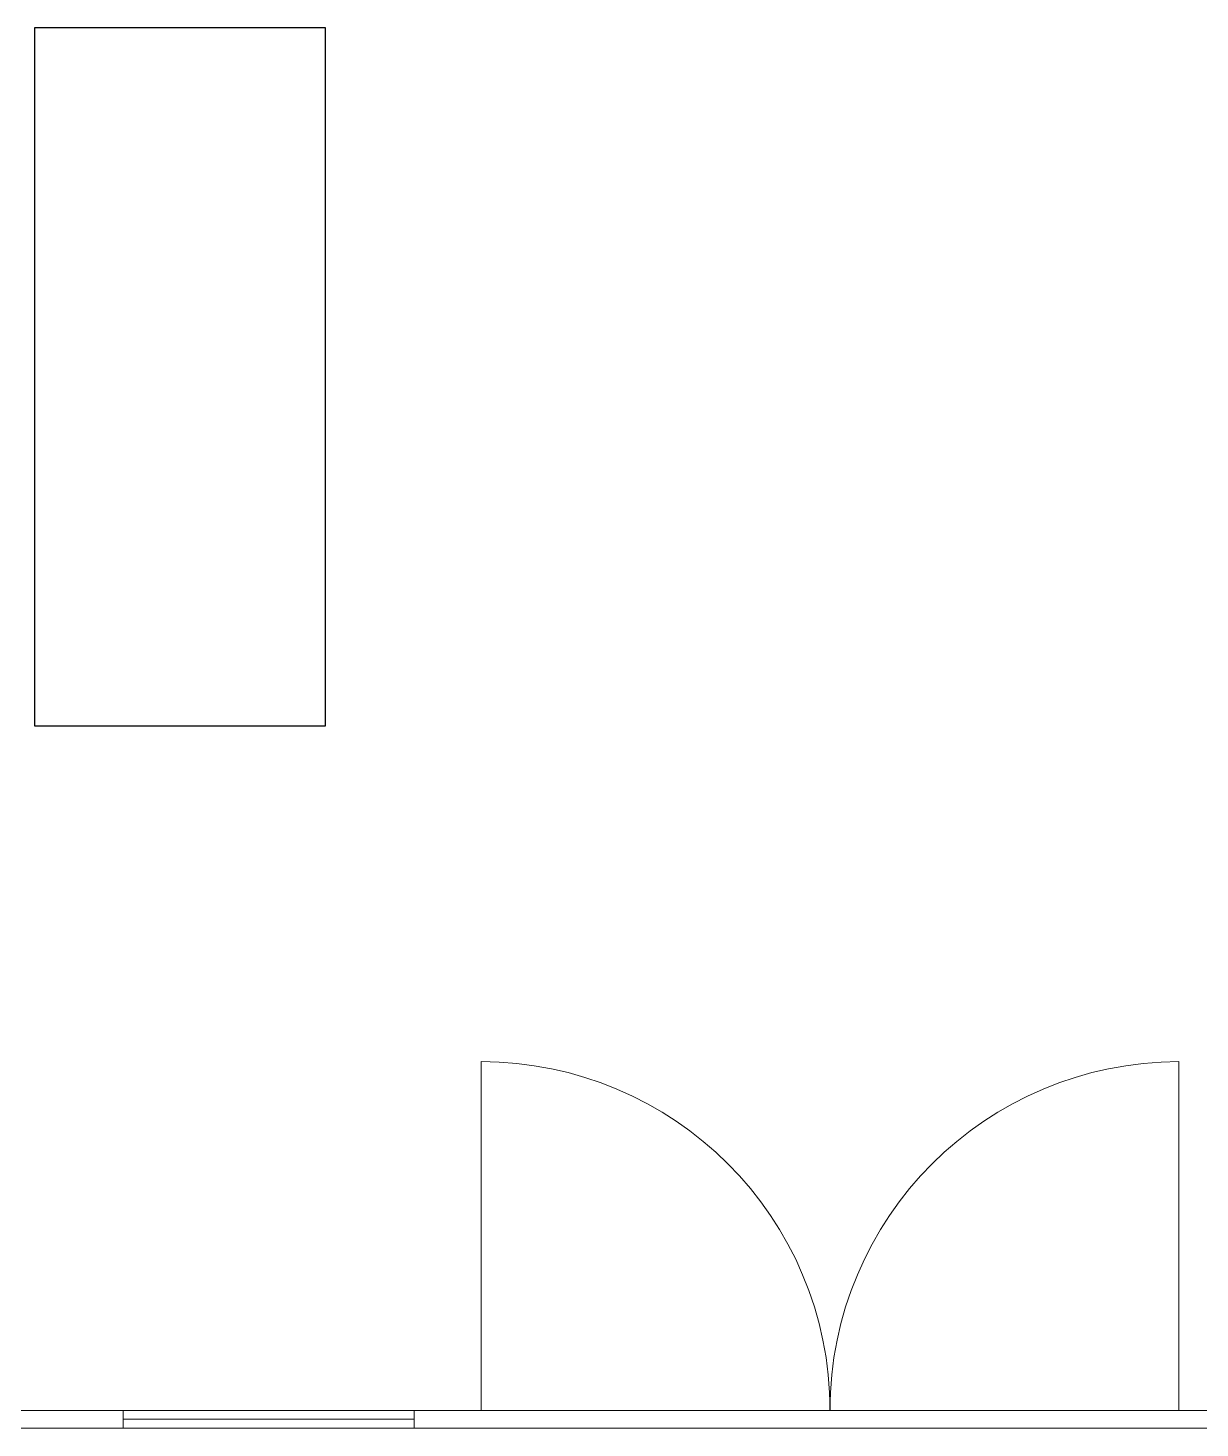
# Model space of a CAD drawing. Header units: millimetres. Extents: x -461 to 1315, y -154 to 152.
# Drawn here: x -199.79 to -189.72, y -111.46 to -99.43 of the extents above; entities that cross this region are included whole.
import ezdxf

# ---------------------------------------------------------------- set-up
doc = ezdxf.new("R2010")
doc.units = ezdxf.units.MM
for name, color, linetype, lineweight in [('A-DOOR', 251, 'Continuous', 13), ('A-GLAZ', 2, 'Continuous', 15), ('A-WALL', 253, 'Continuous', 15)]:
    doc.layers.add(name, color=color, linetype=linetype, lineweight=lineweight)
doc.layers.add('C-TRAL', color=212, linetype='Continuous')

msp = doc.modelspace()

# ---------------------------------------------------------------- linework, layer by layer
at = {"layer": 'A-DOOR'}
for p, q in [((-195.895, -111.313, 0.038), (-195.895, -108.313, 0.038)), ((-195.895, -111.313, 0.038), (-195.895, -108.313, 0.038)), ((-189.896, -111.313), (-189.896, -108.313)), ((-189.896, -111.313), (-189.896, -108.313))]:
    msp.add_line(p, q, dxfattribs=at)
for centre, start, end in [((-195.895, -111.313, 0.038), 0, 90), ((-195.895, -111.313, 0.038), 0, 90), ((-189.896, -111.313), 90, 180), ((-189.896, -111.313), 90, 180)]:
    msp.add_arc(centre, 3, start, end, dxfattribs=at)
at = {"layer": 'A-GLAZ'}
for p, q in [((-198.971, -111.313, -0.001), (-198.971, -111.463, -0.024)), ((-198.971, -111.313, -0.001), (-196.471, -111.313, -0.024)), ((-198.971, -111.313, -0.001), (-198.971, -111.463, -0.024)), ((-198.971, -111.313, -0.001), (-196.471, -111.313, -0.024)), ((-196.471, -111.313, -0.024), (-196.471, -111.463, -0.024)), ((-196.471, -111.313, -0.024), (-196.471, -111.463, -0.024)), ((-198.971, -111.388, -0.013), (-196.471, -111.388, -0.013)), ((-198.971, -111.388, -0.013), (-196.471, -111.388, -0.013)), ((-198.971, -111.463, -0.024), (-196.471, -111.463, -0.024)), ((-198.971, -111.463, -0.024), (-196.471, -111.463, -0.024))]:
    msp.add_line(p, q, dxfattribs=at)
at = {"layer": 'A-WALL'}
for p, q in [((-206.383, -111.313), (-187.896, -111.313)), ((-206.383, -111.313), (-187.896, -111.313)), ((-214.746, -111.463), (-184.996, -111.463)), ((-214.746, -111.463), (-184.996, -111.463))]:
    msp.add_line(p, q, dxfattribs=at)
at = {"layer": 'C-TRAL'}
for p, q in [((-197.234, -99.426), (-199.734, -99.426)), ((-199.734, -99.426), (-199.734, -105.426)), ((-197.234, -99.426), (-199.734, -99.426)), ((-199.734, -99.426), (-199.734, -105.426)), ((-197.234, -105.426), (-197.234, -99.426)), ((-197.234, -105.426), (-197.234, -99.426)), ((-199.734, -105.426), (-197.234, -105.426)), ((-199.734, -105.426), (-197.234, -105.426))]:
    msp.add_line(p, q, dxfattribs=at)

doc.saveas('drawing.dxf')
